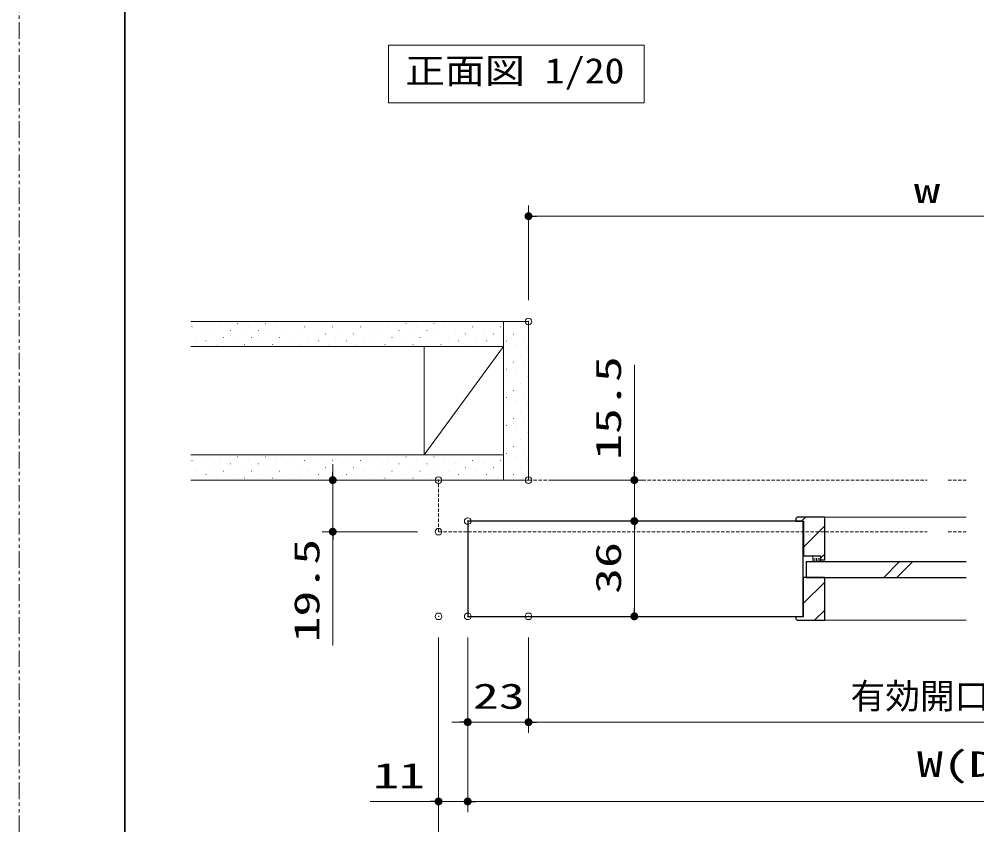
# Model space of a CAD drawing. Units: millimetres, scale not verified. Extents: x -1306 to 1306, y -607 to 607.
# Drawn here: x -1293 to -931, y -428.7 to -124.1 of the extents above; entities that cross this region are included whole.
import ezdxf
from ezdxf.enums import TextEntityAlignment as Align

# ---------------------------------------------------------------- set-up
doc = ezdxf.new("R2010")
doc.units = ezdxf.units.MM
doc.header["$LTSCALE"] = 5
doc.header["$PDMODE"] = 32
doc.header["$PDSIZE"] = 2.5
doc.linetypes.add('USER1', pattern=[2.5, 1.25, -0.25, 0.25, -0.25, 0.25, -0.25])
doc.linetypes.add('USER2', pattern=[0.375, 0.25, -0.125])
for name, color, linetype, lineweight in [('0-1_線(黄)', 2, 'Continuous', 15), ('0-3_陰線', 4, 'USER1', 9), ('0-B_点線(水)', 4, 'USER2', 9), ('0-D_線(白)', 7, 'Continuous', 30), ('1-0_線(水)', 4, 'Continuous', 9), ('1-1_寸法線', 3, 'Continuous', 13), ('1-2_ハッチング', 6, 'Continuous', 9), ('1-4_DEFPOINTS', 7, 'Continuous', 5), ('1-5_0', 3, 'Continuous', 25), ('1-7_図面枠', 7, 'Continuous', 35)]:
    doc.layers.add(name, color=color, linetype=linetype, lineweight=lineweight)
doc.styles.add('ＭＳ ゴシック', font='')
doc.styles.get('ＭＳ ゴシック').set_extended_font_data('MS Gothic')

# ---------------------------------------------------------------- blocks, each defined once
blk = doc.blocks.new('_DOT')
at = {"layer": '1-5_0'}
blk.add_line((-2.5, 0), (-5, 0), dxfattribs=at)
for points in [[(0, 0), (-2.5, 0), (-2.48, 0.313)], [(0, 0), (-2.48, -0.313), (-2.5, 0)], [(0, 0), (-2.48, 0.313), (-2.421, 0.622)], [(0, 0), (-2.421, -0.622), (-2.48, -0.313)], [(0, 0), (-2.421, 0.622), (-2.324, 0.92)], [(0, 0), (-2.324, -0.92), (-2.421, -0.622)], [(0, 0), (-2.324, 0.92), (-2.191, 1.204)], [(0, 0), (-2.191, -1.204), (-2.324, -0.92)], [(0, 0), (-2.191, 1.204), (-2.023, 1.469)], [(0, 0), (-2.023, -1.469), (-2.191, -1.204)], [(0, 0), (-2.023, 1.469), (-1.822, 1.711)], [(0, 0), (-1.822, -1.711), (-2.023, -1.469)], [(0, 0), (-1.822, 1.711), (-1.594, 1.926)], [(0, 0), (-1.594, -1.926), (-1.822, -1.711)], [(0, 0), (-1.594, 1.926), (-1.34, 2.111)], [(0, 0), (-1.34, -2.111), (-1.594, -1.926)], [(0, 0), (-1.34, 2.111), (-1.064, 2.262)], [(0, 0), (-1.064, -2.262), (-1.34, -2.111)], [(0, 0), (-1.064, 2.262), (-0.773, 2.378)], [(0, 0), (-0.773, -2.378), (-1.064, -2.262)], [(0, 0), (-0.773, 2.378), (-0.468, 2.456)], [(0, 0), (-0.468, -2.456), (-0.773, -2.378)], [(0, 0), (-0.468, 2.456), (-0.157, 2.495)], [(0, 0), (-0.157, -2.495), (-0.468, -2.456)], [(0, 0), (-0.157, 2.495), (0.157, 2.495)], [(0, 0), (0.157, -2.495), (-0.157, -2.495)], [(0, 0), (0.157, 2.495), (0.468, 2.456)], [(0, 0), (0.468, 2.456), (0.773, 2.378)], [(0, 0), (0.773, 2.378), (1.064, 2.262)], [(0, 0), (1.064, 2.262), (1.34, 2.111)], [(0, 0), (1.34, 2.111), (1.594, 1.926)], [(0, 0), (1.594, 1.926), (1.822, 1.711)], [(0, 0), (1.822, 1.711), (2.023, 1.469)], [(0, 0), (2.023, 1.469), (2.191, 1.204)], [(0, 0), (2.191, 1.204), (2.324, 0.92)], [(0, 0), (2.324, 0.92), (2.421, 0.622)], [(0, 0), (2.421, 0.622), (2.48, 0.313)], [(0, 0), (2.48, 0.313), (2.5, 0)], [(0, 0), (0.468, -2.456), (0.157, -2.495)], [(0, 0), (0.773, -2.378), (0.468, -2.456)], [(0, 0), (1.064, -2.262), (0.773, -2.378)], [(0, 0), (1.34, -2.111), (1.064, -2.262)], [(0, 0), (1.594, -1.926), (1.34, -2.111)], [(0, 0), (1.822, -1.711), (1.594, -1.926)], [(0, 0), (2.023, -1.469), (1.822, -1.711)], [(0, 0), (2.191, -1.204), (2.023, -1.469)], [(0, 0), (2.324, -0.92), (2.191, -1.204)], [(0, 0), (2.421, -0.622), (2.324, -0.92)], [(0, 0), (2.48, -0.313), (2.421, -0.622)], [(0, 0), (2.5, 0), (2.48, -0.313)]]:
    blk.add_solid(points, dxfattribs=at)

msp = doc.modelspace()

# ---------------------------------------------------------------- linework, layer by layer
at = {"layer": '0-1_線(黄)'}
for p, q in [((-1228.035, -238.393), (-1100.424, -238.393)), ((-1109.924, -238.393), (-1109.924, -298.393)), ((-1100.424, -238.393), (-1100.424, -298.393)), ((-1228.035, -247.893), (-1109.924, -247.893)), ((-1139.924, -288.893), (-1109.924, -247.893)), ((-1139.924, -288.893), (-1139.924, -247.893)), ((-1228.035, -288.893), (-1109.924, -288.893)), ((-1228.035, -298.393), (-1100.424, -298.393))]:
    msp.add_line(p, q, dxfattribs=at)
msp.add_lwpolyline([(-1153.379, -133.952), (-1056.764, -133.952), (-1056.764, -155.787), (-1153.379, -155.787)], close=True, dxfattribs=at)
at = {"layer": '0-3_陰線'}
msp.add_line((-1292.964, -594), (-1292.964, 594), dxfattribs=at)
at = {"layer": '0-B_点線(水)'}
for p, q in [((-1134.424, -317.893), (-1134.424, -298.393)), ((-1100.424, -298.393), (-949.753, -298.393)), ((-941.753, -298.393), (-934.956, -298.393)), ((-1134.424, -317.893), (-949.753, -317.893)), ((-941.753, -317.893), (-934.956, -317.893))]:
    msp.add_line(p, q, dxfattribs=at)
at = {"layer": '0-B_点線(水)', "color": 6}
for p, q in [((-992.774, -329.193), (-992.774, -327.093)), ((-992.149, -329.193), (-992.149, -327.093)), ((-991.524, -329.193), (-991.524, -327.093)), ((-990.899, -329.193), (-990.899, -327.093)), ((-990.274, -329.193), (-990.274, -327.093))]:
    msp.add_line(p, q, dxfattribs=at)
at = {"layer": '0-D_線(白)'}
for p, q in [((-998.924, -312.393), (-999.424, -312.893)), ((-999.424, -312.893), (-999.424, -313.893)), ((-996.674, -313.893), (-996.674, -349.893)), ((-1123.424, -315.393), (-1123.424, -348.393)), ((-995.424, -329.193), (-934.956, -329.193)), ((-999.424, -349.893), (-999.424, -350.893)), ((-998.924, -351.393), (-999.424, -350.893))]:
    msp.add_line(p, q, dxfattribs=at)
for points in [[(-996.674, -313.893), (-1123.424, -313.893), (-1123.424, -349.893), (-996.674, -349.893)], [(-999.424, -313.893), (-996.424, -313.893), (-996.424, -327.093)], [(-989.924, -328.593), (-988.424, -328.593), (-988.424, -312.393), (-998.924, -312.393)], [(-989.924, -328.593), (-989.924, -327.093), (-996.424, -327.093)], [(-995.424, -329.193), (-995.424, -335.193), (-934.956, -335.193)], [(-989.924, -328.593), (-989.924, -327.093), (-992.924, -327.093)], [(-999.424, -349.893), (-996.424, -349.893), (-996.424, -335.193)], [(-998.924, -351.393), (-988.424, -351.393), (-988.424, -335.193), (-996.424, -335.193)]]:
    msp.add_lwpolyline(points, dxfattribs=at)
at = {"layer": '1-0_線(水)'}
for p, q in [((-988.424, -312.393), (-934.956, -312.393)), ((-992.924, -327.093), (-992.924, -329.193)), ((-989.924, -328.593), (-989.924, -329.193)), ((-966.165, -335.193), (-960.165, -329.193)), ((-961.165, -335.193), (-955.165, -329.193)), ((-988.424, -351.393), (-934.956, -351.393))]:
    msp.add_line(p, q, dxfattribs=at)
at = {"layer": '1-1_寸法線'}
for p, q in [((-1100.424, -230.393), (-1100.424, -194.624)), ((-1097.424, -198.624), (-801.483, -198.624)), ((-1060.424, -295.393), (-1060.424, -254.845)), ((-1174.424, -295.393), (-1174.424, -292.393)), ((-1142.424, -298.393), (-1178.424, -298.393)), ((-1174.424, -298.393), (-1174.424, -317.893)), ((-1092.424, -298.393), (-1056.424, -298.393)), ((-1060.424, -313.893), (-1060.424, -298.393)), ((-1115.424, -313.893), (-1056.424, -313.893)), ((-1115.424, -313.893), (-1056.424, -313.893)), ((-1142.424, -317.893), (-1178.424, -317.893)), ((-1060.424, -316.893), (-1060.424, -319.893)), ((-1060.424, -316.893), (-1060.424, -346.893)), ((-1174.424, -320.893), (-1174.424, -360.941)), ((-1115.424, -349.893), (-1056.424, -349.893)), ((-1134.424, -357.893), (-1134.424, -453.893)), ((-1134.424, -357.893), (-1134.424, -423.893)), ((-1123.424, -357.893), (-1123.424, -393.893)), ((-1123.424, -357.893), (-1123.424, -423.893)), ((-1123.424, -357.893), (-1123.424, -423.893)), ((-1100.424, -357.893), (-1100.424, -393.893)), ((-1100.424, -357.893), (-1100.424, -393.893)), ((-1126.424, -389.893), (-1129.424, -389.893)), ((-1100.424, -389.893), (-1123.424, -389.893)), ((-1097.424, -389.893), (-1094.424, -389.893)), ((-1097.424, -389.893), (-801.483, -389.893)), ((-1137.424, -419.893), (-1160.329, -419.893)), ((-1123.424, -419.893), (-1134.424, -419.893)), ((-1120.424, -419.893), (-741.483, -419.893)), ((-1120.424, -419.893), (-1117.424, -419.893))]:
    msp.add_line(p, q, dxfattribs=at)
at = {"layer": '1-2_ハッチング'}
for p, q in [((-1227.641, -240.476), (-1227.591, -240.476)), ((-1223.663, -241.801), (-1223.613, -241.801)), ((-1221.011, -239.15), (-1220.961, -239.15)), ((-1217.034, -240.476), (-1216.984, -240.476)), ((-1213.057, -241.801), (-1213.007, -241.801)), ((-1210.405, -239.15), (-1210.355, -239.15)), ((-1206.427, -240.476), (-1206.377, -240.476)), ((-1202.45, -241.801), (-1202.4, -241.801)), ((-1199.798, -239.15), (-1199.748, -239.15)), ((-1195.821, -240.476), (-1195.771, -240.476)), ((-1191.843, -241.801), (-1191.793, -241.801)), ((-1189.192, -239.15), (-1189.142, -239.15)), ((-1185.214, -240.476), (-1185.164, -240.476)), ((-1181.237, -241.801), (-1181.187, -241.801)), ((-1178.585, -239.15), (-1178.535, -239.15)), ((-1174.608, -240.476), (-1174.558, -240.476)), ((-1170.63, -241.801), (-1170.58, -241.801)), ((-1167.978, -239.15), (-1167.928, -239.15)), ((-1164.001, -240.476), (-1163.951, -240.476)), ((-1160.024, -241.801), (-1159.974, -241.801)), ((-1157.372, -239.15), (-1157.322, -239.15)), ((-1153.394, -240.476), (-1153.344, -240.476)), ((-1149.417, -241.801), (-1149.367, -241.801)), ((-1146.765, -239.15), (-1146.715, -239.15)), ((-1142.788, -240.476), (-1142.738, -240.476)), ((-1138.81, -241.801), (-1138.76, -241.801)), ((-1136.159, -239.15), (-1136.109, -239.15)), ((-1132.181, -240.476), (-1132.131, -240.476)), ((-1128.204, -241.801), (-1128.154, -241.801)), ((-1125.552, -239.15), (-1125.502, -239.15)), ((-1121.575, -240.476), (-1121.525, -240.476)), ((-1117.597, -241.801), (-1117.547, -241.801)), ((-1114.945, -239.15), (-1114.895, -239.15)), ((-1110.968, -240.476), (-1110.918, -240.476)), ((-1107.491, -239.268), (-1107.441, -239.268)), ((-1103.513, -240.594), (-1103.463, -240.594)), ((-1226.315, -244.453), (-1226.265, -244.453)), ((-1222.337, -245.779), (-1222.287, -245.779)), ((-1219.686, -243.127), (-1219.636, -243.127)), ((-1215.708, -244.453), (-1215.658, -244.453)), ((-1211.731, -245.779), (-1211.681, -245.779)), ((-1209.079, -243.127), (-1209.029, -243.127)), ((-1205.102, -244.453), (-1205.052, -244.453)), ((-1201.124, -245.779), (-1201.074, -245.779)), ((-1198.472, -243.127), (-1198.422, -243.127)), ((-1194.495, -244.453), (-1194.445, -244.453)), ((-1190.518, -245.779), (-1190.468, -245.779)), ((-1187.866, -243.127), (-1187.816, -243.127)), ((-1183.888, -244.453), (-1183.838, -244.453)), ((-1179.911, -245.779), (-1179.861, -245.779)), ((-1177.259, -243.127), (-1177.209, -243.127)), ((-1173.282, -244.453), (-1173.232, -244.453)), ((-1169.304, -245.779), (-1169.254, -245.779)), ((-1166.653, -243.127), (-1166.603, -243.127)), ((-1162.675, -244.453), (-1162.625, -244.453)), ((-1158.698, -245.779), (-1158.648, -245.779)), ((-1156.046, -243.127), (-1155.996, -243.127)), ((-1152.069, -244.453), (-1152.019, -244.453)), ((-1148.091, -245.779), (-1148.041, -245.779)), ((-1145.439, -243.127), (-1145.389, -243.127)), ((-1141.462, -244.453), (-1141.412, -244.453)), ((-1137.484, -245.779), (-1137.434, -245.779)), ((-1134.833, -243.127), (-1134.783, -243.127)), ((-1130.855, -244.453), (-1130.805, -244.453)), ((-1126.878, -245.779), (-1126.828, -245.779)), ((-1124.226, -243.127), (-1124.176, -243.127)), ((-1120.249, -244.453), (-1120.199, -244.453)), ((-1116.271, -245.779), (-1116.221, -245.779)), ((-1113.62, -243.127), (-1113.57, -243.127)), ((-1108.816, -245.898), (-1108.766, -245.898)), ((-1106.165, -243.246), (-1106.115, -243.246)), ((-1102.187, -244.572), (-1102.137, -244.572)), ((-1218.36, -247.105), (-1218.31, -247.105)), ((-1207.753, -247.105), (-1207.703, -247.105)), ((-1197.147, -247.105), (-1197.097, -247.105)), ((-1186.54, -247.105), (-1186.49, -247.105)), ((-1175.933, -247.105), (-1175.883, -247.105)), ((-1165.327, -247.105), (-1165.277, -247.105)), ((-1154.72, -247.105), (-1154.67, -247.105)), ((-1144.114, -247.105), (-1144.064, -247.105)), ((-1133.507, -247.105), (-1133.457, -247.105)), ((-1122.9, -247.105), (-1122.85, -247.105)), ((-1112.294, -247.105), (-1112.244, -247.105)), ((-1104.839, -247.223), (-1104.789, -247.223)), ((-1100.861, -248.549), (-1100.811, -248.549)), ((-1107.491, -249.875), (-1107.441, -249.875)), ((-1103.513, -251.201), (-1103.463, -251.201)), ((-1108.816, -256.504), (-1108.766, -256.504)), ((-1106.165, -253.853), (-1106.115, -253.853)), ((-1102.187, -255.178), (-1102.137, -255.178)), ((-1107.491, -260.482), (-1107.441, -260.482)), ((-1104.839, -257.83), (-1104.789, -257.83)), ((-1100.861, -259.156), (-1100.811, -259.156)), ((-1103.513, -261.807), (-1103.463, -261.807)), ((-1108.816, -267.111), (-1108.766, -267.111)), ((-1106.165, -264.459), (-1106.115, -264.459)), ((-1102.187, -265.785), (-1102.137, -265.785)), ((-1107.491, -271.088), (-1107.441, -271.088)), ((-1104.839, -268.437), (-1104.789, -268.437)), ((-1100.861, -269.762), (-1100.811, -269.762)), ((-1106.165, -275.066), (-1106.115, -275.066)), ((-1103.513, -272.414), (-1103.463, -272.414)), ((-1108.816, -277.717), (-1108.766, -277.717)), ((-1102.187, -276.392), (-1102.137, -276.392)), ((-1107.491, -281.695), (-1107.441, -281.695)), ((-1104.839, -279.043), (-1104.789, -279.043)), ((-1100.861, -280.369), (-1100.811, -280.369)), ((-1106.165, -285.672), (-1106.115, -285.672)), ((-1103.513, -283.021), (-1103.463, -283.021)), ((-1108.816, -288.324), (-1108.766, -288.324)), ((-1102.187, -286.998), (-1102.137, -286.998)), ((-1227.641, -290.976), (-1227.591, -290.976)), ((-1223.663, -292.301), (-1223.613, -292.301)), ((-1221.011, -289.65), (-1220.961, -289.65)), ((-1217.034, -290.976), (-1216.984, -290.976)), ((-1213.057, -292.301), (-1213.007, -292.301)), ((-1210.405, -289.65), (-1210.355, -289.65)), ((-1206.427, -290.976), (-1206.377, -290.976)), ((-1202.45, -292.301), (-1202.4, -292.301)), ((-1199.798, -289.65), (-1199.748, -289.65)), ((-1195.821, -290.976), (-1195.771, -290.976)), ((-1191.843, -292.301), (-1191.793, -292.301)), ((-1189.192, -289.65), (-1189.142, -289.65)), ((-1185.214, -290.976), (-1185.164, -290.976)), ((-1181.237, -292.301), (-1181.187, -292.301)), ((-1178.585, -289.65), (-1178.535, -289.65)), ((-1174.608, -290.976), (-1174.558, -290.976)), ((-1170.63, -292.301), (-1170.58, -292.301)), ((-1167.978, -289.65), (-1167.928, -289.65)), ((-1164.001, -290.976), (-1163.951, -290.976)), ((-1160.024, -292.301), (-1159.974, -292.301)), ((-1157.372, -289.65), (-1157.322, -289.65)), ((-1153.394, -290.976), (-1153.344, -290.976)), ((-1149.417, -292.301), (-1149.367, -292.301)), ((-1146.765, -289.65), (-1146.715, -289.65)), ((-1142.788, -290.976), (-1142.738, -290.976)), ((-1138.81, -292.301), (-1138.76, -292.301)), ((-1136.159, -289.65), (-1136.109, -289.65)), ((-1132.181, -290.976), (-1132.131, -290.976)), ((-1128.204, -292.301), (-1128.154, -292.301)), ((-1125.552, -289.65), (-1125.502, -289.65)), ((-1121.575, -290.976), (-1121.525, -290.976)), ((-1117.597, -292.301), (-1117.547, -292.301)), ((-1114.945, -289.65), (-1114.895, -289.65)), ((-1110.968, -290.976), (-1110.918, -290.976)), ((-1107.491, -292.301), (-1107.441, -292.301)), ((-1104.839, -289.65), (-1104.789, -289.65)), ((-1100.861, -290.976), (-1100.811, -290.976)), ((-1226.315, -294.953), (-1226.265, -294.953)), ((-1222.337, -296.279), (-1222.287, -296.279)), ((-1219.686, -293.627), (-1219.636, -293.627)), ((-1215.708, -294.953), (-1215.658, -294.953)), ((-1211.731, -296.279), (-1211.681, -296.279)), ((-1209.079, -293.627), (-1209.029, -293.627)), ((-1205.102, -294.953), (-1205.052, -294.953)), ((-1201.124, -296.279), (-1201.074, -296.279)), ((-1198.472, -293.627), (-1198.422, -293.627)), ((-1194.495, -294.953), (-1194.445, -294.953)), ((-1190.518, -296.279), (-1190.468, -296.279)), ((-1187.866, -293.627), (-1187.816, -293.627)), ((-1183.888, -294.953), (-1183.838, -294.953)), ((-1179.911, -296.279), (-1179.861, -296.279)), ((-1177.259, -293.627), (-1177.209, -293.627)), ((-1173.282, -294.953), (-1173.232, -294.953)), ((-1169.304, -296.279), (-1169.254, -296.279)), ((-1166.653, -293.627), (-1166.603, -293.627)), ((-1162.675, -294.953), (-1162.625, -294.953)), ((-1158.698, -296.279), (-1158.648, -296.279)), ((-1156.046, -293.627), (-1155.996, -293.627)), ((-1152.069, -294.953), (-1152.019, -294.953)), ((-1148.091, -296.279), (-1148.041, -296.279)), ((-1145.439, -293.627), (-1145.389, -293.627)), ((-1141.462, -294.953), (-1141.412, -294.953)), ((-1137.484, -296.279), (-1137.434, -296.279)), ((-1134.833, -293.627), (-1134.783, -293.627)), ((-1130.855, -294.953), (-1130.805, -294.953)), ((-1126.878, -296.279), (-1126.828, -296.279)), ((-1124.226, -293.627), (-1124.176, -293.627)), ((-1120.249, -294.953), (-1120.199, -294.953)), ((-1116.271, -296.279), (-1116.221, -296.279)), ((-1113.62, -293.627), (-1113.57, -293.627)), ((-1106.165, -296.279), (-1106.115, -296.279)), ((-1103.513, -293.627), (-1103.463, -293.627)), ((-1218.36, -297.605), (-1218.31, -297.605)), ((-1207.753, -297.605), (-1207.703, -297.605)), ((-1197.147, -297.605), (-1197.097, -297.605)), ((-1186.54, -297.605), (-1186.49, -297.605)), ((-1175.933, -297.605), (-1175.883, -297.605)), ((-1165.327, -297.605), (-1165.277, -297.605)), ((-1154.72, -297.605), (-1154.67, -297.605)), ((-1144.114, -297.605), (-1144.064, -297.605)), ((-1133.507, -297.605), (-1133.457, -297.605)), ((-1122.9, -297.605), (-1122.85, -297.605)), ((-1112.294, -297.605), (-1112.244, -297.605)), ((-1102.187, -297.605), (-1102.137, -297.605)), ((-997.196, -313.893), (-995.696, -312.393)), ((-996.424, -323.727), (-988.424, -315.727)), ((-989.924, -327.834), (-988.424, -326.334)), ((-996.424, -344.94), (-988.424, -336.94)), ((-992.27, -351.393), (-988.424, -347.547))]:
    msp.add_line(p, q, dxfattribs=at)
at = {"layer": '1-4_DEFPOINTS'}
for p in [(-1100.424, -238.393), (-1134.424, -298.393), (-1100.424, -298.393), (-1060.424, -298.393), (-1123.424, -313.893), (-1123.424, -313.893), (-1174.424, -317.893), (-1134.424, -317.893), (-1134.424, -349.893), (-1123.424, -349.893), (-1123.424, -349.893), (-1100.424, -349.893), (-1100.424, -349.893), (-1060.424, -349.893), (-1123.424, -389.893), (-1123.424, -419.893)]:
    msp.add_point(p, dxfattribs=at)
at = {"layer": '1-7_図面枠'}
msp.add_lwpolyline([(-1252.964, -554), (347.036, -554), (347.036, 554), (-1252.964, 554)], close=True, dxfattribs=at)

# ---------------------------------------------------------------- block references
at = {"layer": '1-1_寸法線', "xscale": 0.6, "yscale": 0.6}
for p, rotation in [((-1100.424, -198.624), 180), ((-1174.424, -298.393), 270), ((-1060.424, -298.393), 270), ((-1060.424, -313.893), 90), ((-1060.424, -313.893), 90), ((-1174.424, -317.893), 90), ((-1060.424, -349.893), 270), ((-1100.424, -389.893), 180), ((-1100.424, -389.893), 180), ((-1123.424, -419.893), 180), ((-1123.424, -419.893), 180)]:
    msp.add_blockref('_DOT', p, dxfattribs=dict(at, rotation=rotation))
for p in [(-1123.424, -389.893), (-1134.424, -419.893)]:
    msp.add_blockref('_DOT', p, dxfattribs=at)

# ---------------------------------------------------------------- texts
at = {"layer": '0-1_線(黄)', "style": 'ＭＳ ゴシック', "width": 1.15}
msp.add_text('正面図 1/20', height=9.621, dxfattribs=at).set_placement((-1147.063, -151.331), align=Align.BOTTOM_LEFT)
at = {"layer": '1-1_寸法線', "style": 'ＭＳ ゴシック', "width": 1.5}
for s, p in [('w', (-954.691, -196.474)), ('23', (-1121.448, -387.743)), ('W(DW)', (-953.572, -413.458)), ('11', (-1159.186, -417.743))]:
    msp.add_text(s, height=9.604, dxfattribs=at).set_placement(p, align=Align.BOTTOM_LEFT)
for s, p in [('15.5', (-1062.573, -290.75)), ('19.5', (-1176.573, -359.798)), ('36', (-1062.573, -341.417))]:
    msp.add_text(s, height=9.604, rotation=90, dxfattribs=at).set_placement(p, align=Align.BOTTOM_LEFT)
at = {"layer": '1-1_寸法線', "style": 'ＭＳ ゴシック'}
msp.add_text('有効開口W', height=9.621, dxfattribs=at).set_placement((-978.691, -387.743), align=Align.BOTTOM_LEFT)

doc.saveas('drawing.dxf')
